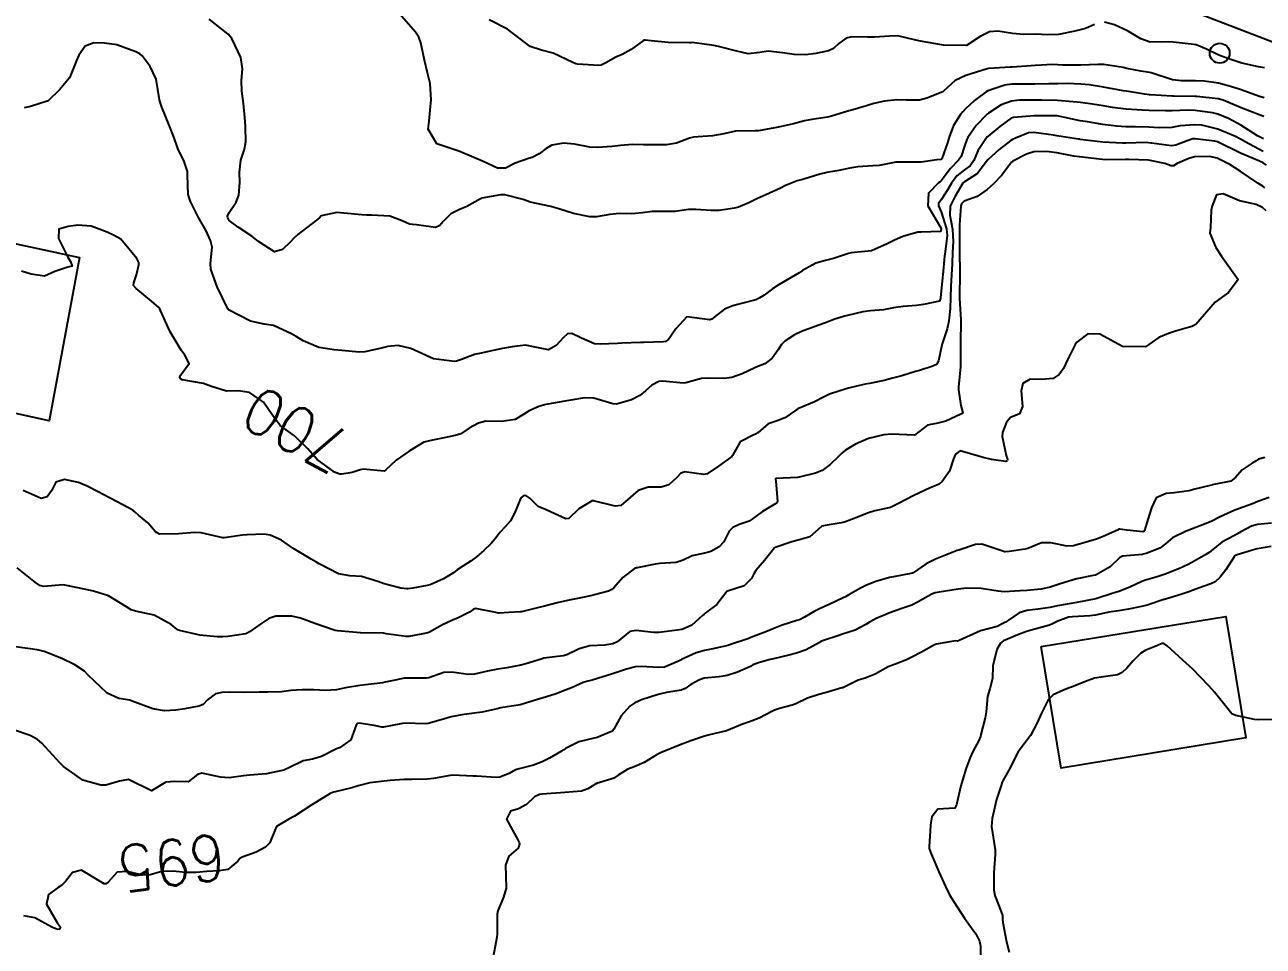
# Model space of a CAD drawing. Header units: metres. Extents: x 286371 to 293043, y 7462578 to 7466404.
# Drawn here: x 292730.1 to 292838, y 7462739.1 to 7462819.4 of the extents above; entities that cross this region are included whole.
import ezdxf
from ezdxf.enums import TextEntityAlignment as Align

# ---------------------------------------------------------------- set-up
doc = ezdxf.new("R2010")
doc.units = ezdxf.units.M
doc.header["$MEASUREMENT"] = 0
for name, color, linetype in [('Cotas', 45, 'Continuous'), ('Curvas de Nivel 1m', 11, 'Continuous'), ('Curvas de Nivel 5m', 15, 'Continuous'), ('Edificações', 30, 'Continuous'), ('Linha Férrea', 20, 'Continuous'), ('Postes', 20, 'Continuous')]:
    doc.layers.add(name, color=color, linetype=linetype)
doc.styles.add('Style-STANDARD', font='STANDARD.shx')

msp = doc.modelspace()

# ---------------------------------------------------------------- linework, layer by layer
at = {"layer": 'Curvas de Nivel 1m', "flags": 128}
for points, elevation in [([(292838.08, 7462811.39), (292837.75, 7462811.5), (292836.09, 7462812.13), (292834.52, 7462812.8), (292834.1, 7462812.92), (292832.24, 7462813.12), (292832.1, 7462813.13), (292830.22, 7462813.17), (292830.1, 7462813.17), (292828.16, 7462813.26), (292828.1, 7462813.26), (292827.68, 7462813.32), (292826.11, 7462813.58), (292825.83, 7462813.63), (292824.11, 7462813.94), (292822.85, 7462814.14), (292822.12, 7462814.21), (292820.94, 7462814.25), (292820.12, 7462814.24), (292819.35, 7462814.22), (292818.11, 7462814.2), (292817.4, 7462814.19), (292816.11, 7462814.19), (292815.51, 7462814.11), (292814.11, 7462813.66), (292814.02, 7462813.62), (292813.89, 7462813.54), (292812.86, 7462812.78), (292812.08, 7462812.04), (292811.85, 7462811.79), (292811.66, 7462811.57), (292811.04, 7462810.6), (292810.66, 7462809.59), (292810.52, 7462809.1), (292810.02, 7462807.71), (292809.97, 7462807.64), (292809.59, 7462807.6), (292808.21, 7462807.42), (292808.01, 7462807.4), (292806.24, 7462807.42), (292806.01, 7462807.41), (292804.56, 7462807.12), (292804.01, 7462807.08), (292802.71, 7462807), (292802, 7462806.88), (292801.05, 7462806.68), (292800, 7462806.51), (292799.38, 7462806.37), (292797.99, 7462805.93), (292797.87, 7462805.9), (292797.43, 7462805.78), (292796.41, 7462805.37), (292795.97, 7462805.15), (292794.7, 7462804.57), (292793.96, 7462804.24), (292793.2, 7462803.86), (292792.32, 7462803.49), (292791.95, 7462803.39), (292790.63, 7462803.21), (292789.94, 7462803.19), (292788.58, 7462803.29), (292787.94, 7462803.27), (292786.78, 7462803.12), (292785.94, 7462803.11), (292784.8, 7462803.12), (292783.94, 7462803), (292783.02, 7462802.92), (292781.94, 7462802.95), (292781.11, 7462802.86), (292779.93, 7462802.65), (292779.35, 7462802.65), (292777.94, 7462802.93), (292776.73, 7462803.31), (292775.95, 7462803.55), (292774.17, 7462803.93), (292773.95, 7462804), (292773.55, 7462804.15), (292771.96, 7462804.55), (292771.57, 7462804.57), (292769.96, 7462804.26), (292769.92, 7462804.25), (292769.83, 7462804.21), (292768.63, 7462803.55), (292767.94, 7462803.25), (292767.26, 7462802.92), (292766.57, 7462802.25), (292766.3, 7462801.88), (292765.92, 7462801.73), (292764.27, 7462801.95), (292763.93, 7462801.98), (292763.65, 7462802.02), (292763.02, 7462802.31), (292761.94, 7462802.69), (292760.38, 7462802.8), (292759.94, 7462802.8), (292759.5, 7462802.81), (292757.94, 7462802.96), (292757.31, 7462803.03), (292755.94, 7462802.73), (292755.8, 7462802.56), (292755.67, 7462802.43), (292754.68, 7462801.68), (292753.91, 7462801.1), (292753.58, 7462800.79), (292753.27, 7462800.46), (292752.58, 7462799.79), (292751.89, 7462799.6), (292750.5, 7462800.51), (292749.91, 7462800.95), (292748.72, 7462801.74), (292747.93, 7462802.34), (292747.81, 7462802.55), (292747.79, 7462802.69), (292747.94, 7462803.01), (292748.56, 7462803.93), (292748.77, 7462804.53), (292748.86, 7462805.65), (292748.85, 7462806.53), (292748.96, 7462807.58), (292749.26, 7462808.53), (292749.39, 7462809.17), (292749.36, 7462810.52), (292749.3, 7462811.29), (292749.2, 7462812.53), (292749.04, 7462813.59), (292749, 7462814.53), (292749.11, 7462815.55), (292748.95, 7462816.53), (292748.17, 7462818.17), (292747.84, 7462818.55), (292746.19, 7462819.86)], 702), ([(292838.1, 7462813), (292837.61, 7462813.17), (292836.11, 7462813.7), (292835.38, 7462813.94), (292834.12, 7462814.3), (292832.89, 7462814.47), (292832.12, 7462814.49), (292830.91, 7462814.48), (292830.12, 7462814.58), (292828.26, 7462815.18), (292828.13, 7462815.22), (292827.37, 7462815.33), (292826.14, 7462815.57), (292825.83, 7462815.65), (292824.14, 7462815.91), (292823.63, 7462815.9), (292822.14, 7462815.87), (292820.57, 7462815.87), (292820.14, 7462815.89), (292819.68, 7462815.91), (292818.14, 7462815.83), (292817.81, 7462815.81), (292816.14, 7462815.69), (292815.97, 7462815.68), (292814.13, 7462815.58), (292814.09, 7462815.58), (292813.96, 7462815.54), (292812.57, 7462815.11), (292812.12, 7462814.95), (292811.19, 7462814.51), (292810.18, 7462813.59), (292810.15, 7462813.55), (292810.1, 7462813.52), (292808.72, 7462812.99), (292808.09, 7462812.82), (292806.93, 7462812.8), (292806.09, 7462812.83), (292805.03, 7462812.73), (292804.09, 7462812.53), (292803.46, 7462812.32), (292802.08, 7462811.91), (292801.92, 7462811.87), (292801.45, 7462811.72), (292800.4, 7462811.41), (292800.07, 7462811.34), (292798.7, 7462811.13), (292798.06, 7462811), (292797.1, 7462810.75), (292796.05, 7462810.51), (292795.47, 7462810.4), (292794.05, 7462810.15), (292793.75, 7462810.14), (292792.05, 7462810.11), (292791.03, 7462809.88), (292790.04, 7462809.7), (292788.38, 7462809.59), (292788.04, 7462809.51), (292786.91, 7462809.07), (292786.03, 7462808.92), (292785.1, 7462808.91), (292784.03, 7462808.92), (292783.08, 7462808.95), (292782.03, 7462808.87), (292781.3, 7462808.77), (292780.03, 7462808.68), (292779.37, 7462808.72), (292778.03, 7462808.98), (292777.07, 7462809.06), (292776.04, 7462808.88), (292775.54, 7462808.61), (292774.94, 7462808.13), (292774.33, 7462807.82), (292774.02, 7462807.74), (292772.85, 7462807.32), (292772, 7462806.87), (292771.3, 7462806.89), (292770.01, 7462807.5), (292768.3, 7462808.23), (292768.03, 7462808.35), (292767.86, 7462808.4), (292766.04, 7462809), (292765.28, 7462810.28), (292765.36, 7462810.98), (292765.49, 7462812.27), (292765.53, 7462812.83), (292765.45, 7462814.27), (292765.21, 7462815.2), (292764.95, 7462816.28), (292764.64, 7462817.81), (292764.46, 7462818.29), (292764.18, 7462818.73), (292762.79, 7462820.32)], 703), ([(292823.32, 7462819.39), (292822.53, 7462819.06), (292822.19, 7462818.95), (292821.6, 7462818.83), (292820.18, 7462818.54), (292819.23, 7462818.51), (292818.18, 7462818.57), (292817.14, 7462818.53), (292816.18, 7462818.62), (292814.89, 7462818.82), (292814.18, 7462818.75), (292813.37, 7462818.35), (292812.16, 7462817.56), (292810.16, 7462817.59), (292808.17, 7462817.94), (292807.76, 7462818.04), (292806.18, 7462818.4), (292805.45, 7462818.39), (292804.17, 7462818.29), (292803.56, 7462818.3), (292802.17, 7462818.33), (292801.69, 7462818.2), (292801.05, 7462817.73), (292800.58, 7462817.32), (292800.15, 7462817.1), (292799.04, 7462816.87), (292798.15, 7462816.77), (292797.16, 7462816.78), (292796.15, 7462816.93), (292794.9, 7462817.08), (292794.16, 7462816.96), (292793.16, 7462816.84), (292792.16, 7462817.07), (292790.56, 7462817.49), (292790.17, 7462817.56), (292788.28, 7462817.82), (292788.17, 7462817.81), (292788.05, 7462817.8), (292786.17, 7462817.83), (292784.69, 7462817.99), (292784.22, 7462818.04), (292784.17, 7462818.04), (292784.13, 7462818.04), (292784.04, 7462818), (292782.97, 7462817.21), (292782.16, 7462816.79), (292781.63, 7462816.55), (292780.76, 7462816.05), (292780.35, 7462815.85), (292780.14, 7462815.83), (292778.27, 7462815.95), (292778.14, 7462815.98), (292777.88, 7462816.09), (292776.16, 7462816.91), (292775.14, 7462817.15), (292774.16, 7462817.48), (292773.28, 7462818.16), (292772.19, 7462818.98), (292770.6, 7462819.8)], 704), ([(292838.14, 7462815.61), (292837.6, 7462815.71), (292836.15, 7462816.04), (292834.93, 7462816.43), (292834.16, 7462816.73), (292833.08, 7462817.24), (292832.17, 7462817.62), (292831.73, 7462817.7), (292830.17, 7462817.85), (292829.57, 7462817.9), (292828.17, 7462817.87), (292827.36, 7462818.14), (292826.19, 7462818.85), (292825.05, 7462819.36), (292824.2, 7462819.61)], 704), ([(292838.05, 7462809.45), (292837.52, 7462809.71), (292836.07, 7462810.63), (292835.01, 7462811.21), (292834.08, 7462811.6), (292833.6, 7462811.71), (292832.08, 7462811.91), (292831.42, 7462811.93), (292830.08, 7462811.88), (292829.5, 7462811.88), (292828.08, 7462811.91), (292827.47, 7462811.94), (292826.08, 7462812.02), (292824.88, 7462812.16), (292824.09, 7462812.3), (292823.15, 7462812.45), (292822.09, 7462812.6), (292820.8, 7462812.73), (292820.09, 7462812.79), (292818.74, 7462812.82), (292818.09, 7462812.81), (292816.79, 7462812.8), (292816.09, 7462812.72), (292815.2, 7462812.41), (292814.08, 7462811.68), (292814, 7462811.61), (292813.91, 7462811.54), (292813.02, 7462810.59), (292812.29, 7462809.56), (292812.21, 7462809.39), (292812.03, 7462808.89), (292811.7, 7462807.89), (292811.46, 7462807.57), (292810.75, 7462806.84), (292809.99, 7462805.82), (292809.89, 7462805.7), (292809.74, 7462805.6), (292808.86, 7462804.72), (292808.81, 7462803.61), (292809.93, 7462801.69), (292809.97, 7462801.59), (292809.97, 7462801.55), (292809.92, 7462801.38), (292808.22, 7462801.32), (292807.92, 7462801.3), (292806.62, 7462800.94), (292805.91, 7462800.62), (292805.27, 7462800.29), (292803.89, 7462799.68), (292802.11, 7462799.5), (292801.89, 7462799.45), (292800.59, 7462799.03), (292799.88, 7462798.85), (292799.04, 7462798.6), (292797.87, 7462797.96), (292797.59, 7462797.78), (292795.85, 7462796.76), (292795.28, 7462796.38), (292794.55, 7462795.83), (292794.11, 7462795.56), (292793.83, 7462795.43), (292792.57, 7462795.11), (292791.82, 7462794.89), (292791.1, 7462794.6), (292790.2, 7462793.9), (292789.98, 7462793.72), (292789.8, 7462793.66), (292787.8, 7462793.93), (292786.84, 7462792.9), (292786.22, 7462791.96), (292785.95, 7462791.78), (292785.77, 7462791.75), (292784.06, 7462791.7), (292783.77, 7462791.7), (292782.14, 7462791.64), (292781.77, 7462791.62), (292780.27, 7462791.54), (292779.77, 7462791.59), (292778.64, 7462792.07), (292777.78, 7462792.49), (292777.42, 7462792.45), (292777.04, 7462792.1), (292776.42, 7462791.45), (292775.76, 7462791.07), (292774.6, 7462791.29), (292773.76, 7462791.48), (292772.59, 7462791.33), (292771.76, 7462791.19), (292770.95, 7462790.99), (292769.75, 7462790.74), (292769.3, 7462790.66), (292768.18, 7462790.23), (292767.74, 7462790.07), (292767.56, 7462790.05), (292765.74, 7462790.27), (292763.76, 7462791.17), (292762.65, 7462791.43), (292761.76, 7462791.35), (292760.95, 7462791.15), (292759.75, 7462790.9), (292759.26, 7462790.86), (292757.75, 7462790.99), (292757.09, 7462791.07), (292755.76, 7462791.26), (292754.38, 7462791.83), (292753.77, 7462792.21), (292753.36, 7462792.46), (292751.79, 7462793.18), (292751, 7462793.29), (292749.79, 7462793.56), (292747.88, 7462794.54), (292747.82, 7462794.62), (292746.88, 7462796.56), (292746.33, 7462798.1), (292746.3, 7462798.57), (292746.46, 7462800), (292746.32, 7462800.57), (292745.92, 7462801.42), (292745.28, 7462802.58), (292744.56, 7462803.99), (292744.37, 7462804.6), (292744.32, 7462806.27), (292744.32, 7462806.6), (292744.01, 7462807.47), (292743.48, 7462808.61), (292743.14, 7462809.52), (292742.71, 7462810.62), (292742.08, 7462812.21), (292741.93, 7462812.64), (292741.88, 7462812.85), (292741.57, 7462814.64), (292741.05, 7462815.73), (292740.35, 7462816.66), (292740.15, 7462816.83), (292739.81, 7462817.01), (292738.16, 7462817.64), (292737.09, 7462817.78), (292736.16, 7462817.79), (292735.38, 7462817.51), (292734.84, 7462816.74), (292734.64, 7462816.25), (292734.12, 7462814.95), (292734.07, 7462814.8), (292734.04, 7462814.76), (292733.17, 7462813.7), (292732.21, 7462812.78), (292732.13, 7462812.73), (292732.08, 7462812.72), (292730.62, 7462812.27), (292730.07, 7462812.15)], 701), ([(292838.32, 7462807.16), (292838.01, 7462807.35), (292837.69, 7462807.49), (292836.03, 7462808.2), (292834.1, 7462809.16), (292834.04, 7462809.19), (292833.8, 7462809.23), (292832.05, 7462809.44), (292831.88, 7462809.43), (292831.4, 7462809.26), (292830.42, 7462808.89), (292830.04, 7462808.83), (292828.29, 7462809.06), (292828.04, 7462809.1), (292827.83, 7462809.11), (292826.04, 7462809.06), (292825.75, 7462809.06), (292824.04, 7462809.16), (292822.06, 7462809.39), (292822.04, 7462809.4), (292821.92, 7462809.42), (292820.05, 7462809.7), (292819.75, 7462809.75), (292818.05, 7462809.99), (292817.57, 7462809.96), (292816.43, 7462809.5), (292816.17, 7462809.37), (292816.04, 7462809.3), (292815.03, 7462808.51), (292814.02, 7462807.62), (292813.98, 7462807.57), (292813.96, 7462807.54), (292813.13, 7462806.41), (292811.99, 7462805.7), (292811.9, 7462805.65), (292811.85, 7462805.57), (292811.15, 7462804.4), (292810.76, 7462803.58), (292810.73, 7462802.79), (292810.96, 7462801.58), (292811.01, 7462800.48), (292810.94, 7462799.58), (292810.91, 7462798.55), (292810.87, 7462797.58), (292810.81, 7462796.61), (292810.78, 7462795.58), (292810.74, 7462794.67), (292810.63, 7462793.58), (292810.49, 7462792.89), (292810.06, 7462791.59), (292809.99, 7462791.36), (292809.74, 7462790.11), (292809.56, 7462789.78), (292809.16, 7462789.6), (292808.08, 7462789.27), (292807.73, 7462789.18), (292806.55, 7462788.81), (292805.72, 7462788.58), (292805, 7462788.39), (292803.71, 7462788.12), (292803.35, 7462788.06), (292801.88, 7462787.72), (292801.7, 7462787.67), (292800.24, 7462787.21), (292799.7, 7462786.94), (292798.93, 7462786.52), (292797.69, 7462786.02), (292797.52, 7462785.95), (292797.26, 7462785.79), (292796.34, 7462785.13), (292795.67, 7462784.89), (292794.88, 7462784.6), (292793.98, 7462783.84), (292793.79, 7462783.71), (292793.65, 7462783.66), (292792.46, 7462783.04), (292791.8, 7462781.87), (292791.73, 7462781.76), (292791.61, 7462781.68), (292790.56, 7462780.93), (292789.59, 7462780.27), (292789.29, 7462780.21), (292787.59, 7462780.43), (292787.25, 7462780.29), (292786.93, 7462779.94), (292786.24, 7462779.29), (292785.58, 7462779.1), (292784.45, 7462779.11), (292783.58, 7462778.8), (292783.13, 7462778.44), (292782.67, 7462778.01), (292782.06, 7462777.51), (292781.55, 7462777.45), (292779.69, 7462777.92), (292779.56, 7462777.92), (292778.41, 7462777.21), (292777.54, 7462776.37), (292777.27, 7462776.35), (292775.55, 7462777.11), (292774.85, 7462777.42), (292774.12, 7462778.14), (292773.79, 7462778.37), (292773.57, 7462778.35), (292773.35, 7462778.16), (292772.82, 7462776.89), (292772.44, 7462776.17), (292772.02, 7462775.68), (292771.52, 7462775.16), (292771.1, 7462774.6), (292770.76, 7462774.2), (292770.12, 7462773.58), (292769.49, 7462773.03), (292769.02, 7462772.68), (292768.3, 7462772.23), (292767.8, 7462771.9), (292767.47, 7462771.65), (292766.6, 7462771.12), (292765.45, 7462770.6), (292765.2, 7462770.52), (292763.93, 7462770.3), (292763.51, 7462770.23), (292763.44, 7462770.23), (292762.9, 7462770.31), (292761.45, 7462770.69), (292760.9, 7462770.89), (292759.46, 7462771.32), (292758.46, 7462771.38), (292757.46, 7462771.56), (292755.77, 7462772.42), (292755.48, 7462772.6), (292755.08, 7462772.83), (292753.49, 7462773.79), (292752.49, 7462774.47), (292751.51, 7462774.93), (292751, 7462775), (292749.51, 7462774.96), (292749.1, 7462774.93), (292747.51, 7462774.67), (292747.38, 7462774.67), (292745.51, 7462775.13), (292744.94, 7462775.15), (292743.51, 7462775.03), (292741.88, 7462775.01), (292741.51, 7462775.22), (292740.86, 7462775.98), (292740.05, 7462776.66), (292739.77, 7462776.9), (292739.54, 7462777.09), (292738.68, 7462777.55), (292737.56, 7462778.15), (292736.47, 7462778.72), (292735.57, 7462779.19), (292734.82, 7462779.5), (292733.58, 7462779.76), (292732.83, 7462779.52), (292732.46, 7462778.78), (292732.09, 7462778.26), (292731.55, 7462778.12), (292729.99, 7462778.82)], 699), ([(292838.16, 7462805.16), (292837.98, 7462805.32), (292837.56, 7462805.59), (292836, 7462806.61), (292835.1, 7462807.21), (292834.02, 7462807.76), (292833.35, 7462807.91), (292832.02, 7462807.86), (292831.54, 7462807.74), (292830.52, 7462807.28), (292830.2, 7462807.09), (292830.01, 7462807.09), (292829.44, 7462807.29), (292828.02, 7462807.59), (292826.32, 7462807.65), (292826.02, 7462807.64), (292824.26, 7462807.62), (292824.02, 7462807.63), (292823.75, 7462807.66), (292822.02, 7462807.86), (292821.51, 7462807.93), (292820.03, 7462808.22), (292819.14, 7462808.34), (292818.03, 7462808.3), (292817.41, 7462808.1), (292816.22, 7462807.5), (292816.1, 7462807.42), (292816.01, 7462807.29), (292815.24, 7462806.27), (292814.52, 7462805.53), (292814.24, 7462805.27), (292813.98, 7462805.02), (292813.09, 7462804.43), (292811.96, 7462804), (292811.74, 7462803.78), (292811.67, 7462803.57), (292811.55, 7462801.95), (292811.57, 7462801.57), (292811.55, 7462799.92), (292811.55, 7462799.57), (292811.59, 7462797.85), (292811.59, 7462797.57), (292811.56, 7462795.84), (292811.57, 7462795.57), (292811.69, 7462793.68), (292811.69, 7462793.57), (292811.66, 7462791.68), (292811.65, 7462791.57), (292811.64, 7462789.66), (292811.64, 7462789.57), (292811.46, 7462787.82), (292811.46, 7462787.57), (292811.68, 7462786.21), (292811.84, 7462785.56), (292811.75, 7462785.49), (292811.67, 7462785.46), (292810.38, 7462784.86), (292809.66, 7462784.67), (292808.76, 7462784.5), (292807.64, 7462783.62), (292805.65, 7462783.72), (292804.98, 7462783.67), (292803.64, 7462783.33), (292802.5, 7462782.84), (292801.62, 7462782.33), (292801.3, 7462782.05), (292800.99, 7462781.73), (292800.29, 7462781.06), (292799.6, 7462780.56), (292799.02, 7462780.33), (292797.59, 7462779.96), (292797.44, 7462779.94), (292795.58, 7462779.84), (292795.56, 7462779.84), (292795.54, 7462779.82), (292795.58, 7462779.31), (292795.71, 7462777.81), (292795.64, 7462777.73), (292795.55, 7462777.68), (292794.39, 7462776.98), (292793.53, 7462776.33), (292793.23, 7462776.15), (292792.37, 7462775.86), (292791.81, 7462775.58), (292791.51, 7462775.27), (292791.03, 7462774.35), (292790.61, 7462773.89), (292789.89, 7462773.49), (292789.49, 7462773.38), (292788.27, 7462773.13), (292787.48, 7462772.73), (292786.89, 7462772.53), (292785.47, 7462772.46), (292785.06, 7462772.39), (292783.47, 7462772.06), (292783.41, 7462772.06), (292783.24, 7462772), (292782.23, 7462771.23), (292781.44, 7462770.34), (292781.28, 7462770.18), (292780.97, 7462770.03), (292779.76, 7462769.72), (292779.43, 7462769.64), (292778.87, 7462769.51), (292777.42, 7462769.23), (292776.52, 7462769.01), (292775.41, 7462768.73), (292774.92, 7462768.62), (292773.41, 7462768.24), (292773.33, 7462768.23), (292772.3, 7462768.17), (292771.46, 7462768.12), (292771.4, 7462768.13), (292771.17, 7462768.19), (292769.41, 7462768.52), (292769.19, 7462768.43), (292768.87, 7462768.22), (292767.9, 7462767.73), (292767.39, 7462767.52), (292766.53, 7462767.12), (292765.38, 7462766.47), (292765.24, 7462766.42), (292764.66, 7462766.29), (292763.6, 7462766.08), (292763.37, 7462766.08), (292761.62, 7462766.33), (292761.38, 7462766.37), (292761.35, 7462766.37), (292759.38, 7462766.4), (292759.34, 7462766.41), (292757.39, 7462766.57), (292757.17, 7462766.62), (292755.4, 7462767.23), (292754.16, 7462767.68), (292753.41, 7462767.87), (292752.01, 7462767.87), (292751.4, 7462767.66), (292750.69, 7462767.2), (292749.71, 7462766.51), (292749.51, 7462766.38), (292749.38, 7462766.33), (292747.82, 7462766.1), (292747.38, 7462766.07), (292746.89, 7462766.07), (292745.38, 7462766.2), (292743.61, 7462766.61), (292743.45, 7462766.68), (292743.39, 7462766.74), (292742.89, 7462767.13), (292741.4, 7462767.94), (292739.79, 7462768.29), (292739.41, 7462768.41), (292738.99, 7462768.68), (292737.43, 7462769.63), (292736.13, 7462770.03), (292735.44, 7462770.18), (292733.63, 7462770.57), (292733.44, 7462770.58), (292731.79, 7462770.44), (292731.44, 7462770.54), (292731.08, 7462770.8), (292729.46, 7462772.06)], 698), ([(292838.28, 7462803.16), (292837.95, 7462803.46), (292837.4, 7462803.72), (292835.96, 7462804.05), (292834.52, 7462804.66), (292833.96, 7462804.56), (292833.57, 7462803.61), (292833.49, 7462803.23), (292833.44, 7462801.71), (292833.36, 7462801.23), (292833.9, 7462799.97), (292834.39, 7462799.22), (292835.85, 7462797.19), (292835, 7462796.04), (292833.82, 7462795.22), (292832.14, 7462793.26), (292831.79, 7462793.08), (292830.39, 7462792.68), (292829.78, 7462792.47), (292828.94, 7462792.14), (292827.76, 7462791.32), (292825.76, 7462791.35), (292823.78, 7462792.43), (292822.73, 7462792.45), (292821.77, 7462791.73), (292821.65, 7462791.53), (292821.59, 7462791.42), (292820.97, 7462790.2), (292820.61, 7462789.43), (292820.25, 7462788.92), (292819.72, 7462788.56), (292818.71, 7462788.47), (292817.72, 7462788.51), (292817.07, 7462788.13), (292816.93, 7462787.49), (292817.06, 7462786.11), (292816.78, 7462785.49), (292816.01, 7462785.16), (292815.66, 7462784.75), (292815.31, 7462783.85), (292815.27, 7462783.51), (292815.62, 7462781.86), (292815.73, 7462781.5), (292815.71, 7462781.4), (292815.61, 7462781.33), (292814.36, 7462781.52), (292813.62, 7462781.67), (292813.42, 7462781.73), (292811.62, 7462782.25), (292811.22, 7462781.97), (292811.05, 7462781.57), (292810.68, 7462780.49), (292810.06, 7462779.59), (292809.8, 7462779.37), (292809.58, 7462779.27), (292809, 7462779.03), (292807.57, 7462778.38), (292806.18, 7462777.66), (292805.79, 7462777.43), (292805.55, 7462777.33), (292804.18, 7462777.05), (292803.54, 7462776.84), (292802.75, 7462776.5), (292801.53, 7462776.06), (292801.26, 7462776), (292799.86, 7462775.75), (292799.58, 7462775.7), (292799.52, 7462775.64), (292798.52, 7462774.76), (292797.5, 7462774.47), (292796.95, 7462774.35), (292795.49, 7462773.84), (292795.47, 7462773.84), (292795.45, 7462773.82), (292794.58, 7462772.72), (292793.83, 7462771.84), (292793.68, 7462771.62), (292793.45, 7462771.15), (292792.81, 7462770.49), (292791.44, 7462770.08), (292791.3, 7462770.01), (292791.2, 7462769.88), (292790.43, 7462768.88), (292789.41, 7462768.12), (292789.29, 7462768.02), (292789.18, 7462767.91), (292788.23, 7462767.08), (292787.39, 7462766.71), (292786.72, 7462766.61), (292785.38, 7462766.45), (292784.91, 7462766.44), (292783.38, 7462766.6), (292782.85, 7462766.53), (292782.19, 7462766.01), (292781.75, 7462765.63), (292781.37, 7462765.44), (292780.66, 7462765.34), (292779.36, 7462765.27), (292778.43, 7462765.01), (292777.35, 7462764.5), (292777.04, 7462764.41), (292775.35, 7462764.19), (292775.29, 7462764.18), (292775.11, 7462764.13), (292773.79, 7462763.7), (292773.34, 7462763.58), (292772.13, 7462763.37), (292771.33, 7462763.25), (292770.45, 7462763.07), (292769.32, 7462762.81), (292768.75, 7462762.79), (292767.33, 7462762.99), (292766.63, 7462762.94), (292765.32, 7462762.5), (292765.13, 7462762.47), (292763.32, 7462762.47), (292763.17, 7462762.45), (292762.54, 7462762.32), (292761.54, 7462762.1), (292761.31, 7462762.06), (292759.8, 7462761.87), (292759.31, 7462761.83), (292758.06, 7462761.62), (292757.3, 7462761.45), (292756.31, 7462761.4), (292755.3, 7462761.43), (292754.3, 7462761.44), (292753.3, 7462761.38), (292752.5, 7462761.27), (292751.31, 7462761.24), (292750.55, 7462761.25), (292749.3, 7462761.2), (292748, 7462761.24), (292747.3, 7462761.22), (292746.76, 7462761.1), (292746.06, 7462760.57), (292745.68, 7462760.18), (292745.29, 7462760.01), (292744.08, 7462759.8), (292743.28, 7462759.66), (292742.3, 7462759.61), (292741.28, 7462759.8), (292739.5, 7462760.46), (292739.29, 7462760.53), (292738.33, 7462760.69), (292737.3, 7462761.15), (292735.66, 7462762.73), (292735.33, 7462763.06), (292734.48, 7462763.61), (292733.35, 7462764.17), (292731.82, 7462764.79), (292731.36, 7462764.91), (292731.22, 7462764.93), (292729.36, 7462765.2)], 697), ([(292838.15, 7462781.69), (292837.62, 7462781.53), (292837.4, 7462781.4), (292837.05, 7462781.18), (292836.19, 7462780.61), (292835.6, 7462779.94), (292835.19, 7462779.61), (292833.58, 7462779.29), (292833.54, 7462779.28), (292833.39, 7462779.24), (292831.94, 7462778.9), (292831.58, 7462778.79), (292830.27, 7462778.59), (292829.57, 7462778.56), (292828.7, 7462778.17), (292828.28, 7462777.31), (292828.12, 7462776.74), (292827.68, 7462775.32), (292827.61, 7462775.23), (292827.52, 7462775.21), (292826.14, 7462775.35), (292825.53, 7462775.44), (292825.46, 7462775.43), (292825.32, 7462775.36), (292824.09, 7462774.8), (292823.51, 7462774.56), (292822.61, 7462774.3), (292821.5, 7462774), (292820.95, 7462773.97), (292819.51, 7462774.24), (292818.71, 7462774.25), (292817.5, 7462773.76), (292817.29, 7462773.69), (292815.89, 7462773.5), (292815.53, 7462773.46), (292815.49, 7462773.47), (292815.35, 7462773.51), (292813.5, 7462774.12), (292812.95, 7462774.09), (292811.49, 7462773.62), (292811.35, 7462773.57), (292809.48, 7462772.83), (292808.67, 7462772.43), (292807.52, 7462771.63), (292807.48, 7462771.61), (292807.46, 7462771.61), (292805.81, 7462771.3), (292805.46, 7462771.23), (292804.26, 7462770.87), (292803.45, 7462770.56), (292802.87, 7462770.28), (292801.93, 7462769.72), (292801.62, 7462769.54), (292801.43, 7462769.45), (292800.26, 7462768.9), (292799.42, 7462768.53), (292798.9, 7462768.28), (292798.07, 7462767.77), (292797.63, 7462767.55), (292797.4, 7462767.48), (292796.12, 7462767.08), (292795.39, 7462766.8), (292794.7, 7462766.51), (292793.38, 7462765.99), (292793.28, 7462765.94), (292793.04, 7462765.85), (292791.79, 7462765.44), (292791.37, 7462765.32), (292790.21, 7462765.05), (292789.36, 7462764.88), (292788.61, 7462764.66), (292787.35, 7462764.08), (292787.25, 7462764.03), (292787.07, 7462763.94), (292785.87, 7462763.43), (292785.34, 7462763.38), (292783.84, 7462763.48), (292783.34, 7462763.44), (292782.56, 7462763.24), (292781.33, 7462762.85), (292779.56, 7462762.3), (292779.32, 7462762.24), (292779.17, 7462762.21), (292778.79, 7462762.07), (292777.77, 7462761.62), (292777.3, 7462761.43), (292776.33, 7462761.08), (292775.29, 7462760.76), (292774.81, 7462760.61), (292773.28, 7462760.15), (292771.59, 7462759.87), (292771.28, 7462759.79), (292769.97, 7462759.51), (292769.27, 7462759.42), (292768.22, 7462759.28), (292767.27, 7462759.08), (292766.62, 7462758.89), (292765.26, 7462758.5), (292765.05, 7462758.49), (292763.26, 7462758.55), (292763.05, 7462758.52), (292761.99, 7462758.32), (292761.39, 7462758.19), (292761.25, 7462758.19), (292760.57, 7462758.34), (292759.26, 7462758.55), (292759.11, 7462758.52), (292758.99, 7462758.37), (292758.53, 7462757.08), (292757.55, 7462756.39), (292757.3, 7462756.31), (292757.22, 7462756.28), (292755.99, 7462755.63), (292755.21, 7462755.41), (292754.39, 7462755.25), (292753.2, 7462754.68), (292752.69, 7462754.46), (292751.19, 7462754.14), (292749.71, 7462754), (292749.19, 7462753.94), (292747.94, 7462753.78), (292747.18, 7462753.85), (292745.57, 7462754.2), (292745.19, 7462754.07), (292744.36, 7462753.42), (292743.18, 7462753.45), (292742.41, 7462753.39), (292741.16, 7462752.64), (292739.18, 7462753.63), (292738.38, 7462753.49), (292737.18, 7462753.15), (292736.75, 7462753.14), (292735.19, 7462753.57), (292733.5, 7462754.76), (292733.21, 7462755.06), (292731.63, 7462756.79), (292731.24, 7462757.11), (292730.59, 7462757.46), (292729.25, 7462757.92)], 696), ([(292838.73, 7462775.96), (292837.53, 7462775.85), (292837.01, 7462775.71), (292836.08, 7462775.2), (292835.73, 7462775), (292835.52, 7462774.9), (292834.42, 7462774.31), (292833.5, 7462773.55), (292833.32, 7462773.41), (292833.03, 7462773.24), (292832.06, 7462772.68), (292831.48, 7462772.37), (292830.73, 7462772.02), (292829.47, 7462771.51), (292829.31, 7462771.46), (292828.79, 7462771.3), (292827.77, 7462771.01), (292827.46, 7462770.88), (292826.4, 7462770.39), (292825.44, 7462770.02), (292824.94, 7462769.86), (292823.43, 7462769.38), (292821.79, 7462769.05), (292821.43, 7462768.99), (292820.11, 7462768.75), (292819.42, 7462768.62), (292818.4, 7462768.48), (292817.42, 7462768.35), (292816.75, 7462768.14), (292815.82, 7462767.5), (292815.57, 7462767.33), (292815.4, 7462767.24), (292814.83, 7462766.95), (292813.39, 7462766.57), (292811.54, 7462765.73), (292811.38, 7462765.69), (292811.25, 7462765.71), (292810.55, 7462765.59), (292809.54, 7462765.43), (292809.37, 7462765.37), (292808.26, 7462764.72), (292807.35, 7462764.26), (292806.93, 7462764.06), (292805.91, 7462763.66), (292805.48, 7462763.52), (292805.34, 7462763.45), (292804.21, 7462762.8), (292803.33, 7462762.45), (292802.74, 7462762.28), (292801.57, 7462761.72), (292801.4, 7462761.63), (292801.31, 7462761.61), (292799.87, 7462761.18), (292799.3, 7462761.04), (292798.33, 7462760.73), (292797.29, 7462760.23), (292796.97, 7462760.11), (292795.89, 7462759.81), (292795.44, 7462759.66), (292795.28, 7462759.58), (292794.12, 7462758.98), (292793.27, 7462758.67), (292792.66, 7462758.46), (292791.25, 7462757.87), (292789.66, 7462757.49), (292789.25, 7462757.37), (292788.16, 7462757), (292787.23, 7462756.66), (292785.51, 7462755.97), (292785.22, 7462755.8), (292784.09, 7462755.12), (292783.21, 7462754.75), (292782.68, 7462754.53), (292781.82, 7462754.02), (292781.46, 7462753.76), (292781.19, 7462753.65), (292779.95, 7462753.28), (292779.18, 7462752.81), (292778.64, 7462752.61), (292777.17, 7462752.51), (292776.79, 7462752.48), (292775.17, 7462752.35), (292774.97, 7462752.32), (292774.54, 7462752.13), (292773.83, 7462751.47), (292773.15, 7462751.07), (292772.44, 7462750.87), (292772.1, 7462750.17), (292773.11, 7462748.31), (292773.19, 7462748.15), (292773.24, 7462748.01), (292773.1, 7462747.64), (292772.3, 7462746.95), (292772.02, 7462746.17), (292772.03, 7462745.2), (292772.06, 7462744.17), (292771.83, 7462743.38), (292771.34, 7462742.18), (292771.29, 7462741.9), (292771.28, 7462740.18), (292771.25, 7462739.91), (292770.95, 7462738.18)], 694), ([(292838.71, 7462773.94), (292837.49, 7462773.72), (292837.08, 7462773.6), (292835.74, 7462773.2), (292835.56, 7462773.13), (292835.49, 7462773.04), (292834.77, 7462771.91), (292834.23, 7462771.22), (292833.83, 7462770.85), (292833.45, 7462770.67), (292832.39, 7462770.31), (292831.44, 7462769.96), (292830.92, 7462769.79), (292829.42, 7462769.32), (292829.41, 7462769.31), (292829.36, 7462769.3), (292827.92, 7462768.82), (292827.42, 7462768.7), (292826.29, 7462768.47), (292825.42, 7462768.34), (292824.58, 7462768.2), (292823.41, 7462767.96), (292822.91, 7462767.89), (292821.41, 7462767.81), (292821.07, 7462767.76), (292820.13, 7462767.43), (292819.65, 7462767.19), (292819.4, 7462767.08), (292818.12, 7462766.73), (292817.39, 7462766.53), (292816.63, 7462766.24), (292815.38, 7462765.7), (292815.12, 7462765.51), (292814.8, 7462764.95), (292814.47, 7462763.53), (292814.43, 7462762.42), (292814.21, 7462761.53), (292813.99, 7462760.85), (292813.88, 7462759.54), (292813.79, 7462759.01), (292813.43, 7462757.54), (292813.39, 7462757.39), (292813.24, 7462757.03), (292812.71, 7462756.06), (292812.48, 7462755.56), (292812.13, 7462754.63), (292811.81, 7462753.57), (292811.67, 7462753.07), (292811.32, 7462751.57), (292811.29, 7462751.44), (292811.15, 7462751.15), (292809.68, 7462751.06), (292809.14, 7462750.39), (292809.04, 7462749.69), (292809.04, 7462749.61), (292808.91, 7462747.79), (292808.93, 7462747.61), (292809.09, 7462747.16), (292809.76, 7462745.59), (292810.33, 7462744.3), (292810.69, 7462743.58), (292811.03, 7462743.03), (292812.01, 7462741.56), (292812.98, 7462740.2), (292813.3, 7462739.54), (292813.38, 7462739.13), (292813.43, 7462737.54)], 693), ([(292839.27, 7462758.86), (292837.6, 7462758.84), (292837.27, 7462758.87), (292835.62, 7462759.2), (292835.28, 7462759.35), (292833.79, 7462761.23), (292833.31, 7462761.76), (292831.85, 7462763.26), (292831.34, 7462763.75), (292829.64, 7462765.29), (292829.37, 7462765.48), (292829.19, 7462765.47), (292828.81, 7462765.3), (292827.78, 7462764.89), (292827.35, 7462764.63), (292826.69, 7462763.98), (292826.13, 7462763.34), (292825.73, 7462762.95), (292825.32, 7462762.75), (292824.11, 7462762.58), (292823.32, 7462762.46), (292822.53, 7462762.18), (292821.31, 7462761.68), (292821.11, 7462761.61), (292820.61, 7462761.42), (292819.72, 7462761.02), (292819.29, 7462760.56), (292818.73, 7462759.46), (292818.31, 7462758.51), (292817.76, 7462757.47), (292817.23, 7462756.78), (292816.67, 7462756.05), (292816.37, 7462755.5), (292815.99, 7462754.72), (292815.34, 7462753.51), (292815.29, 7462753.4), (292815.18, 7462753.1), (292814.79, 7462751.89), (292814.7, 7462751.52), (292814.42, 7462750.24), (292814.36, 7462749.53), (292814.57, 7462748.05), (292814.68, 7462747.52), (292814.68, 7462747.11), (292814.54, 7462745.52), (292814.55, 7462744.02), (292814.64, 7462743.52), (292815.02, 7462742.56), (292815.3, 7462741.8), (292815.32, 7462741.51), (292815.34, 7462741.17), (292815.66, 7462739.5), (292815.88, 7462738.58)], 692)]:
    msp.add_lwpolyline(points, dxfattribs=dict(at, elevation=elevation))
at = {"layer": 'Curvas de Nivel 5m', "flags": 128}
for points, elevation in [([(292838.03, 7462808.35), (292836.44, 7462809.19), (292836.05, 7462809.41), (292835.6, 7462809.65), (292834.06, 7462810.29), (292832.68, 7462810.63), (292832.07, 7462810.67), (292830.78, 7462810.56), (292830.06, 7462810.44), (292828.96, 7462810.4), (292828.06, 7462810.46), (292826.9, 7462810.49), (292826.06, 7462810.49), (292825.23, 7462810.53), (292824.06, 7462810.69), (292822.54, 7462810.94), (292822.07, 7462811.02), (292820.07, 7462811.44), (292818.12, 7462811.43), (292818.07, 7462811.43), (292816.26, 7462811.31), (292816.07, 7462811.25), (292815.08, 7462810.5), (292814.05, 7462809.67), (292813.98, 7462809.6), (292813.92, 7462809.54), (292813.17, 7462808.4), (292812.8, 7462807.55), (292812.49, 7462807.08), (292812, 7462806.74), (292811.34, 7462806.23), (292810.87, 7462805.58), (292810.55, 7462805.02), (292809.96, 7462804.12), (292809.74, 7462803.82), (292809.72, 7462803.6), (292809.95, 7462803.07), (292810.44, 7462801.59), (292810.48, 7462801.02), (292810.3, 7462799.59), (292810.26, 7462799.21), (292810.12, 7462797.59), (292810.09, 7462797.36), (292809.92, 7462795.59), (292809.9, 7462795.52), (292809.83, 7462795.31), (292808.43, 7462795.01), (292807.82, 7462794.93), (292806.64, 7462794.83), (292805.82, 7462794.71), (292804.93, 7462794.55), (292803.82, 7462794.47), (292803.14, 7462794.37), (292801.81, 7462794.06), (292801.53, 7462793.99), (292800.69, 7462793.73), (292799.8, 7462793.38), (292799.21, 7462793.17), (292797.79, 7462792.66), (292797.2, 7462792.38), (292796.35, 7462791.81), (292796.06, 7462791.52), (292795.76, 7462791.07), (292795.25, 7462790.32), (292794.6, 7462789.83), (292793.98, 7462789.6), (292793.74, 7462789.49), (292792.62, 7462788.98), (292791.73, 7462788.66), (292791.05, 7462788.56), (292789.72, 7462788.6), (292789.08, 7462788.56), (292787.72, 7462788.19), (292787.49, 7462788.16), (292785.72, 7462788.32), (292785.38, 7462788.31), (292784.76, 7462787.98), (292784.2, 7462787.49), (292783.7, 7462787.07), (292783, 7462786.7), (292781.69, 7462786.33), (292781.35, 7462786.37), (292779.7, 7462786.85), (292778.88, 7462786.89), (292777.69, 7462786.69), (292777.19, 7462786.59), (292775.69, 7462786.33), (292775.51, 7462786.3), (292774.92, 7462786.13), (292774.07, 7462785.75), (292773.67, 7462785.48), (292772.84, 7462784.98), (292771.66, 7462784.82), (292770.3, 7462784.84), (292769.66, 7462784.68), (292768.86, 7462784.23), (292768.13, 7462783.75), (292767.64, 7462783.61), (292766.53, 7462783.37), (292765.64, 7462783.2), (292764.91, 7462783.01), (292763.72, 7462782.3), (292763.67, 7462782.26), (292763.62, 7462782.23), (292762.48, 7462781.46), (292761.6, 7462780.6), (292761.43, 7462780.5), (292759.6, 7462780.66), (292759.36, 7462780.6), (292758.66, 7462780.38), (292757.76, 7462780.23), (292757.59, 7462780.24), (292757.11, 7462780.4), (292755.61, 7462781.5), (292754.8, 7462782.44), (292753.64, 7462783.57), (292752.38, 7462784.47), (292751.67, 7462785.39), (292750.94, 7462786.5), (292749.7, 7462787.34), (292748.73, 7462787.5), (292747.7, 7462787.46), (292746.4, 7462787.87), (292745.71, 7462788.13), (292743.85, 7462788.46), (292743.71, 7462788.52), (292743.64, 7462788.61), (292743.63, 7462788.7), (292743.72, 7462788.88), (292744.46, 7462789.88), (292744.08, 7462790.6), (292743.76, 7462791.04), (292742.8, 7462792.62), (292741.96, 7462794.48), (292741.9, 7462794.63), (292741.82, 7462794.74), (292741.16, 7462795.31), (292739.84, 7462796.4), (292739.6, 7462796.67), (292739.63, 7462796.89), (292739.86, 7462797.6), (292740.07, 7462798.46), (292740.07, 7462798.66), (292739.88, 7462799.02), (292738.49, 7462800.69), (292737.91, 7462801.03), (292737.32, 7462801.3), (292735.92, 7462801.84), (292734.74, 7462801.92), (292733.92, 7462801.79), (292733.1, 7462801.58), (292733.07, 7462800.77), (292733.88, 7462799.12), (292734.11, 7462798.75), (292734.27, 7462798.35), (292733.87, 7462798.27), (292732.75, 7462797.88), (292731.85, 7462797.47), (292730.69, 7462797.64), (292729.86, 7462797.91)], 700), ([(292838.54, 7462778.19), (292837.56, 7462777.85), (292837.09, 7462777.65), (292835.88, 7462777.2), (292835.63, 7462777.13), (292835.55, 7462777.1), (292834.26, 7462776.51), (292833.54, 7462776.15), (292832.91, 7462775.87), (292831.53, 7462775.35), (292831.47, 7462775.33), (292831.32, 7462775.27), (292830.12, 7462774.68), (292829.51, 7462774.17), (292829.02, 7462773.79), (292827.81, 7462773.32), (292827.56, 7462773.25), (292827.49, 7462773.24), (292825.75, 7462773.09), (292825.49, 7462772.95), (292824.69, 7462772.16), (292823.47, 7462771.45), (292823.42, 7462771.43), (292823.22, 7462771.39), (292821.77, 7462771.1), (292821.46, 7462771.02), (292820.23, 7462770.65), (292819.45, 7462770.4), (292818.68, 7462770.22), (292817.44, 7462770.1), (292816.86, 7462770.07), (292815.44, 7462769.99), (292814.92, 7462770.03), (292813.44, 7462770.26), (292812.17, 7462770.29), (292811.44, 7462770.2), (292809.8, 7462769.96), (292809.44, 7462769.89), (292809.22, 7462769.82), (292808.82, 7462769.61), (292807.95, 7462769.1), (292807.42, 7462768.83), (292806.55, 7462768.52), (292805.41, 7462768.13), (292805.09, 7462767.99), (292804.36, 7462767.68), (292803.73, 7462767.35), (292803.4, 7462767.14), (292802.46, 7462766.64), (292801.38, 7462766.28), (292800.96, 7462766.15), (292799.71, 7462765.75), (292799.47, 7462765.65), (292799.37, 7462765.58), (292798.2, 7462764.93), (292797.36, 7462764.65), (292796.69, 7462764.46), (292795.35, 7462764.14), (292795.08, 7462764.08), (292794.15, 7462763.83), (292793.57, 7462763.61), (292793.34, 7462763.49), (292792.22, 7462762.97), (292791.33, 7462762.68), (292790.63, 7462762.58), (292789.32, 7462762.45), (292788.91, 7462762.32), (292788.16, 7462761.92), (292787.67, 7462761.57), (292787.31, 7462761.41), (292786.04, 7462761.22), (292785.3, 7462761.05), (292783.87, 7462760.57), (292783.29, 7462760.3), (292782.85, 7462760.01), (292782.1, 7462759.19), (292781.46, 7462758.03), (292781.37, 7462757.91), (292781.25, 7462757.82), (292780.01, 7462757.29), (292779.24, 7462757.11), (292778.4, 7462756.91), (292777.23, 7462756.32), (292777.1, 7462756.23), (292776.9, 7462756.1), (292775.83, 7462755.5), (292775.21, 7462755.18), (292774.45, 7462754.89), (292773.2, 7462754.57), (292772.89, 7462754.47), (292772.33, 7462754.17), (292771.52, 7462753.85), (292771.19, 7462753.82), (292769.49, 7462753.91), (292769.19, 7462753.92), (292767.43, 7462754), (292767.19, 7462753.99), (292765.74, 7462753.71), (292765.18, 7462753.65), (292763.84, 7462753.64), (292763.18, 7462753.63), (292761.96, 7462753.54), (292761.18, 7462753.47), (292760.2, 7462753.33), (292759.17, 7462753.08), (292758.62, 7462752.92), (292757.17, 7462752.55), (292757.04, 7462752.52), (292756.75, 7462752.4), (292755.76, 7462751.81), (292755.15, 7462751.42), (292753.64, 7462750.45), (292753.13, 7462750.19), (292752.06, 7462749.54), (292751.63, 7462748.49), (292751.47, 7462748.12), (292751.09, 7462747.75), (292750.28, 7462747.31), (292749.08, 7462746.87), (292748.86, 7462746.74), (292748.69, 7462746.53), (292747.81, 7462745.79), (292747.06, 7462745.69), (292746, 7462745.63), (292745.06, 7462745.52), (292744.13, 7462745.53), (292743.06, 7462745.65), (292742.07, 7462745.62), (292741.05, 7462745.33), (292740.42, 7462745.29), (292739.06, 7462745.62), (292738.17, 7462745.57), (292737.39, 7462744.7), (292737.19, 7462744.56), (292737.04, 7462744.54), (292736.76, 7462744.71), (292735.06, 7462745.74), (292734.29, 7462745.52), (292733.68, 7462744.75), (292733.37, 7462744.43), (292733.04, 7462744.24), (292732.19, 7462743.62), (292732.02, 7462742.78), (292732.99, 7462741.11), (292733.23, 7462740.76), (292733.15, 7462740.59), (292732.98, 7462740.58), (292732.49, 7462740.77), (292731, 7462741.58), (292730.04, 7462741.77)], 695)]:
    msp.add_lwpolyline(points, dxfattribs=dict(at, elevation=elevation))
at = {"layer": 'Edificações'}
for points in [[(292695.09, 7462807.7), (292734.9, 7462799.09), (292732.25, 7462784.88), (292707.82, 7462790.25), (292706.6, 7462784.78), (292690, 7462788.44), (292691.2, 7462792.43), (292695.09, 7462807.7)], [(292818.69, 7462765.21), (292834.76, 7462767.84), (292836.5, 7462757.26), (292820.43, 7462754.63)]]:
    msp.add_lwpolyline(points, close=True, dxfattribs=at)
at = {"layer": 'Linha Férrea'}
msp.add_lwpolyline([(292960.74, 7462766.93), (292953.29, 7462769.66), (292929.11, 7462779.81), (292912.24, 7462787.3), (292898.46, 7462793.68), (292869.19, 7462806.22), (292829.53, 7462821.44), (292824.27, 7462823.16), (292815.16, 7462825.99), (292796.09, 7462831.56), (292780.44, 7462835.44), (292769.19, 7462838.37), (292719.98, 7462849.47)], dxfattribs=at)
at = {"layer": 'Postes'}
msp.add_circle((292834.23, 7462816.9), 0.866, dxfattribs=at)

# ---------------------------------------------------------------- texts
at = {"layer": 'Cotas', "style": 'Style-STANDARD'}
for s, rotation, p in [('700', 151.7405, (292753.74, 7462784.1, 700)), ('695', 187.3664, (292742.94, 7462746.37, 695))]:
    msp.add_text(s, height=4, rotation=rotation, dxfattribs=at).set_placement(p, align=Align.MIDDLE_CENTER)

doc.saveas('drawing.dxf')
